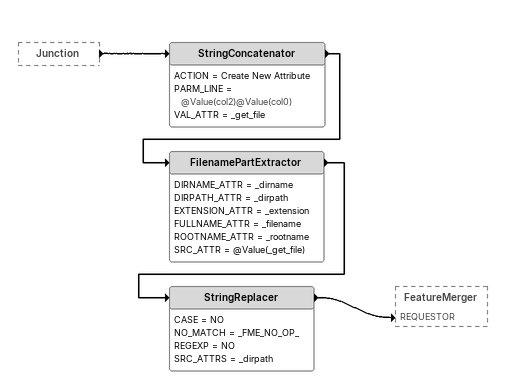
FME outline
Junction [outside]
    -> StringConcatenator
StringConcatenator
    ACTION = Create New Attribute
    PARM_LINE = @Value(col2)@Value(col0)
    VAL_ATTR = _get_file
    -> FilenamePartExtractor
FilenamePartExtractor
    DIRNAME_ATTR = _dirname
    DIRPATH_ATTR = _dirpath
    EXTENSION_ATTR = _extension
    FULLNAME_ATTR = _filename
    ROOTNAME_ATTR = _rootname
    SRC_ATTR = @Value(_get_file)
    -> StringReplacer
StringReplacer
    CASE = NO
    NO_MATCH = _FME_NO_OP_
    REGEXP = NO
    SRC_ATTRS = _dirpath
    -> FeatureMerger [REQUESTOR]
